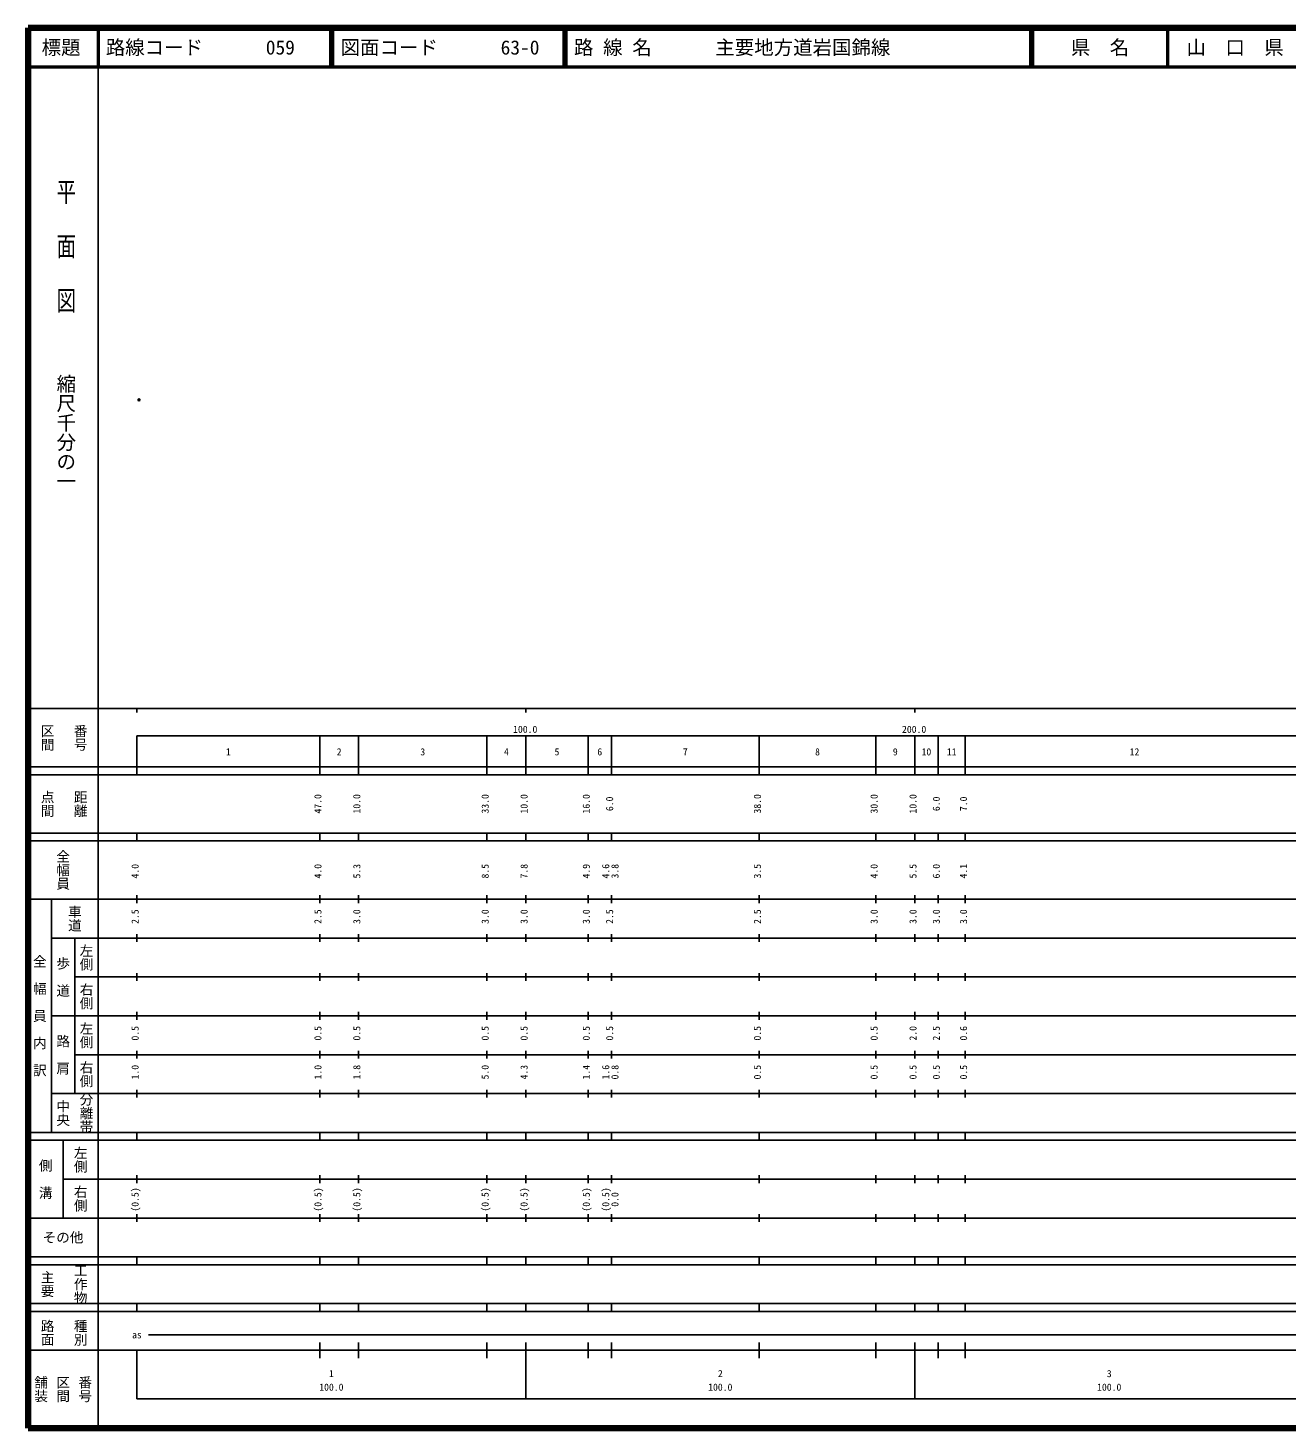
# Model space of a CAD drawing. Units: millimetres on the paper. Extents: x 40 to 680, y 20 to 380.
# Drawn here: x 40 to 363.7, y 20 to 380 of the extents above; entities that cross this region are included whole.
import ezdxf
from ezdxf.enums import TextEntityAlignment as Align

# ---------------------------------------------------------------- set-up
doc = ezdxf.new("R2010")
doc.units = ezdxf.units.MM
doc.header["$PDMODE"] = 32
doc.header["$PDSIZE"] = 0.5
doc.layers.add('M-OTRS', color=6, linetype='Continuous')
doc.layers.add('M-TTL-TXT', color=7, linetype='Continuous')
for name, color, linetype, lineweight in [('M-TTL', 2, 'Continuous', 140), ('M-TTL-BAND', 7, 'Continuous', 25), ('M-TTL-LINE', 7, 'Continuous', 50)]:
    doc.layers.add(name, color=color, linetype=linetype, lineweight=lineweight)
doc.styles.add('@ＭＳ ゴシック', font='')
doc.styles.add('ＭＳ ゴシック', font='')
doc.styles.get('@ＭＳ ゴシック').set_extended_font_data('@MS Gothic')
doc.styles.get('ＭＳ ゴシック').set_extended_font_data('MS Gothic')

msp = doc.modelspace()

# ---------------------------------------------------------------- linework, layer by layer
at = {"layer": 'M-OTRS'}
msp.add_point((68.536, 284.37), dxfattribs=at)
at = {"layer": 'M-TTL'}
for p, q in [((40, 380), (40, 20)), ((680, 380), (40, 380)), ((40, 20), (680, 20))]:
    msp.add_line(p, q, dxfattribs=at)
at = {"layer": 'M-TTL-BAND'}
for p, q in [((58, 370), (58, 20)), ((40, 205), (579, 205)), ((68, 205), (68, 204)), ((168, 205), (168, 204)), ((268, 205), (268, 204)), ((68, 198), (579, 198)), ((68, 198), (68, 188)), ((115, 188), (115, 198)), ((125, 188), (125, 198)), ((158, 188), (158, 198)), ((168, 188), (168, 198)), ((184, 188), (184, 198)), ((190, 188), (190, 198)), ((228, 188), (228, 198)), ((258, 188), (258, 198)), ((268, 188), (268, 198)), ((274, 188), (274, 198)), ((281, 188), (281, 198)), ((40, 190), (579, 190)), ((40, 188), (579, 188)), ((40, 173), (579, 173)), ((68, 171), (68, 173)), ((115, 171), (115, 173)), ((125, 171), (125, 173)), ((158, 171), (158, 173)), ((168, 171), (168, 173)), ((184, 171), (184, 173)), ((190, 171), (190, 173)), ((228, 171), (228, 173)), ((258, 171), (258, 173)), ((268, 171), (268, 173)), ((274, 171), (274, 173)), ((281, 171), (281, 173)), ((40, 171), (579, 171)), ((40, 156), (579, 156)), ((46, 96), (46, 156)), ((68, 155), (68, 157)), ((115, 155), (115, 157)), ((125, 155), (125, 157)), ((158, 155), (158, 157)), ((168, 155), (168, 157)), ((184, 155), (184, 157)), ((190, 155), (190, 157)), ((228, 155), (228, 157)), ((258, 155), (258, 157)), ((268, 155), (268, 157)), ((274, 155), (274, 157)), ((281, 155), (281, 157)), ((46, 146), (579, 146)), ((52, 146), (52, 106)), ((68, 145), (68, 147)), ((115, 145), (115, 147)), ((125, 145), (125, 147)), ((158, 145), (158, 147)), ((168, 145), (168, 147)), ((184, 145), (184, 147)), ((190, 145), (190, 147)), ((228, 145), (228, 147)), ((258, 145), (258, 147)), ((268, 145), (268, 147)), ((274, 145), (274, 147)), ((281, 145), (281, 147)), ((68, 135), (68, 137)), ((115, 135), (115, 137)), ((125, 135), (125, 137)), ((158, 135), (158, 137)), ((168, 135), (168, 137)), ((184, 135), (184, 137)), ((190, 135), (190, 137)), ((228, 135), (228, 137)), ((258, 135), (258, 137)), ((268, 135), (268, 137)), ((274, 135), (274, 137)), ((281, 135), (281, 137)), ((52, 136), (579, 136)), ((46, 126), (579, 126)), ((68, 125), (68, 127)), ((115, 125), (115, 127)), ((125, 125), (125, 127)), ((158, 125), (158, 127)), ((168, 125), (168, 127)), ((184, 125), (184, 127)), ((190, 125), (190, 127)), ((228, 125), (228, 127)), ((258, 125), (258, 127)), ((268, 125), (268, 127)), ((274, 125), (274, 127)), ((281, 125), (281, 127)), ((52, 116), (579, 116)), ((68, 115), (68, 117)), ((115, 115), (115, 117)), ((125, 115), (125, 117)), ((158, 115), (158, 117)), ((168, 115), (168, 117)), ((184, 115), (184, 117)), ((190, 115), (190, 117)), ((228, 115), (228, 117)), ((258, 115), (258, 117)), ((268, 115), (268, 117)), ((274, 115), (274, 117)), ((281, 115), (281, 117)), ((46, 106), (579, 106)), ((68, 105), (68, 107)), ((115, 105), (115, 107)), ((125, 105), (125, 107)), ((158, 105), (158, 107)), ((168, 105), (168, 107)), ((184, 105), (184, 107)), ((190, 105), (190, 107)), ((228, 105), (228, 107)), ((258, 105), (258, 107)), ((268, 105), (268, 107)), ((274, 105), (274, 107)), ((281, 105), (281, 107)), ((40, 96), (579, 96)), ((40, 94), (579, 94)), ((49, 94), (49, 74)), ((68, 94), (68, 96)), ((115, 94), (115, 96)), ((125, 94), (125, 96)), ((158, 94), (158, 96)), ((168, 94), (168, 96)), ((184, 94), (184, 96)), ((190, 94), (190, 96)), ((228, 94), (228, 96)), ((258, 94), (258, 96)), ((268, 94), (268, 96)), ((274, 94), (274, 96)), ((281, 94), (281, 96)), ((49, 84), (579, 84)), ((68, 83), (68, 85)), ((115, 83), (115, 85)), ((125, 83), (125, 85)), ((158, 83), (158, 85)), ((168, 83), (168, 85)), ((184, 83), (184, 85)), ((190, 83), (190, 85)), ((228, 83), (228, 85)), ((258, 83), (258, 85)), ((268, 83), (268, 85)), ((274, 83), (274, 85)), ((281, 83), (281, 85)), ((40, 74), (579, 74)), ((68, 73), (68, 75)), ((115, 73), (115, 75)), ((125, 73), (125, 75)), ((158, 73), (158, 75)), ((168, 73), (168, 75)), ((184, 73), (184, 75)), ((190, 73), (190, 75)), ((228, 73), (228, 75)), ((258, 73), (258, 75)), ((268, 73), (268, 75)), ((274, 73), (274, 75)), ((281, 73), (281, 75)), ((40, 64), (579, 64)), ((40, 62), (579, 62)), ((68, 62), (68, 64)), ((115, 62), (115, 64)), ((125, 62), (125, 64)), ((158, 62), (158, 64)), ((168, 62), (168, 64)), ((184, 62), (184, 64)), ((190, 62), (190, 64)), ((228, 62), (228, 64)), ((258, 62), (258, 64)), ((268, 62), (268, 64)), ((274, 62), (274, 64)), ((281, 62), (281, 64)), ((40, 52), (579, 52)), ((68, 50), (68, 52)), ((115, 50), (115, 52)), ((125, 50), (125, 52)), ((158, 50), (158, 52)), ((168, 50), (168, 52)), ((184, 50), (184, 52)), ((190, 50), (190, 52)), ((228, 50), (228, 52)), ((258, 50), (258, 52)), ((268, 50), (268, 52)), ((274, 50), (274, 52)), ((281, 50), (281, 52)), ((40, 50), (579, 50)), ((71, 44), (565, 44)), ((40, 40), (579, 40)), ((68, 40), (68, 27.5)), ((115, 38), (115, 42)), ((125, 38), (125, 42)), ((158, 38), (158, 42)), ((168, 27.5), (168, 42)), ((184, 38), (184, 42)), ((190, 38), (190, 42)), ((228, 38), (228, 42)), ((258, 38), (258, 42)), ((268, 27.5), (268, 42)), ((274, 38), (274, 42)), ((281, 38), (281, 42)), ((68, 27.5), (579, 27.5))]:
    msp.add_line(p, q, dxfattribs=at)
at = {"layer": 'M-TTL-LINE'}
for p, q in [((58, 380), (58, 370)), ((117.75, 380), (117.75, 370)), ((118.25, 380), (118.25, 370)), ((177.75, 380), (177.75, 370)), ((178.25, 380), (178.25, 370)), ((297.75, 380), (297.75, 370)), ((298.25, 380), (298.25, 370)), ((333, 380), (333, 370)), ((40, 370), (680, 370))]:
    msp.add_line(p, q, dxfattribs=at)

# ---------------------------------------------------------------- texts
at = {"layer": 'M-TTL-BAND', "style": '@ＭＳ ゴシック', "width": 1.4}
msp.add_text('平  面  図', height=3.666, rotation=270, dxfattribs=at).set_placement((49.777, 306.475), align=Align.MIDDLE_RIGHT)
at = {"layer": 'M-TTL-BAND', "style": '@ＭＳ ゴシック'}
msp.add_text('縮尺千分の一', height=3.666, rotation=270, dxfattribs=at).set_placement((49.777, 261.03), align=Align.MIDDLE_RIGHT)
for s, p in [('区間', (45, 197.5)), ('番号', (53.5, 197.5)), ('点間', (45, 180.5)), ('距離', (53.5, 180.5)), ('全幅員', (49, 163.5)), ('車道', (52, 151)), ('左側', (55, 141)), ('全\u3000幅\u3000員\u3000内\u3000訳', (43, 126)), ('歩\u3000道', (49, 136)), ('右側', (55, 131)), ('左側', (55, 121)), ('路\u3000肩', (49, 116)), ('右側', (55, 111)), ('分離帯', (55, 101)), ('中央', (49, 101)), ('左側', (53.5, 89)), ('側\u3000溝', (44.5, 84)), ('右側', (53.5, 79)), ('工作物', (53.5, 57)), ('主要', (45, 57)), ('路面', (45, 44.5)), ('種別', (53.5, 44.5)), ('舗装', (43.333, 30)), ('区間', (49, 30)), ('番号', (54.667, 30))]:
    msp.add_text(s, height=2.566, rotation=270, dxfattribs=at).set_placement(p, align=Align.MIDDLE_CENTER)
at = {"layer": 'M-TTL-BAND', "style": 'ＭＳ ゴシック'}
for s, p in [('100.0', (167.844, 198.195)), ('200.0', (267.844, 198.195)), ('1', (91.5, 192.405)), ('2', (120, 192.405)), ('3', (141.5, 192.405)), ('4', (163, 192.405)), ('5', (176, 192.405)), ('6', (187, 192.405)), ('7', (209, 192.405)), ('8', (243, 192.405)), ('9', (263, 192.405)), ('10', (271, 192.405)), ('11', (277.5, 192.405)), ('12', (324.5, 192.405)), ('as', (68, 42.5)), ('1', (118, 32.523)), ('2', (218, 32.523)), ('3', (318, 32.523)), ('100.0', (118, 29.033)), ('100.0', (218, 29.033)), ('100.0', (318, 29.033))]:
    msp.add_text(s, height=1.833, dxfattribs=at).set_placement(p, align=Align.BOTTOM_CENTER)
for s, p in [('47.0', (116, 180.5)), ('10.0', (126, 180.5)), ('33.0', (159, 180.5)), ('10.0', (169, 180.5)), ('16.0', (185, 180.5)), ('6.0', (191, 180.5)), ('38.0', (229, 180.5)), ('30.0', (259, 180.5)), ('10.0', (269, 180.5)), ('6.0', (275, 180.5)), ('7.0', (282, 180.5)), ('4.0', (69, 163.174)), ('4.0', (116, 163.174)), ('5.3', (126, 163.174)), ('8.5', (159, 163.174)), ('7.8', (169, 163.174)), ('4.9', (185, 163.174)), ('4.6', (190, 163.174)), ('3.8', (192.37, 163.174)), ('3.5', (229, 163.174)), ('4.0', (259, 163.174)), ('5.5', (269, 163.174)), ('6.0', (275, 163.174)), ('4.1', (282, 163.174)), ('2.5', (69, 151.5)), ('2.5', (116, 151.5)), ('3.0', (126, 151.5)), ('3.0', (159, 151.5)), ('3.0', (169, 151.5)), ('3.0', (185, 151.5)), ('2.5', (191, 151.5)), ('2.5', (229, 151.5)), ('3.0', (259, 151.5)), ('3.0', (269, 151.5)), ('3.0', (275, 151.5)), ('3.0', (282, 151.5)), ('0.5', (69, 121.5)), ('0.5', (116, 121.5)), ('0.5', (126, 121.5)), ('0.5', (159, 121.5)), ('0.5', (169, 121.5)), ('0.5', (185, 121.5)), ('0.5', (191, 121.5)), ('0.5', (229, 121.5)), ('0.5', (259, 121.5)), ('2.0', (269, 121.5)), ('2.5', (275, 121.5)), ('0.6', (282, 121.5)), ('1.0', (69, 111.5)), ('1.0', (116, 111.5)), ('1.8', (126, 111.5)), ('5.0', (159, 111.5)), ('4.3', (169, 111.5)), ('1.4', (185, 111.5)), ('1.6', (190, 111.5)), ('0.8', (192.37, 111.5)), ('0.5', (229, 111.5)), ('0.5', (259, 111.5)), ('0.5', (269, 111.5)), ('0.5', (275, 111.5)), ('0.5', (282, 111.5)), ('(0.5)', (69, 78.764)), ('(0.5)', (116, 78.764)), ('(0.5)', (126, 78.764)), ('(0.5)', (159, 78.764)), ('(0.5)', (169, 78.764)), ('(0.5)', (185, 78.764)), ('(0.5)', (190, 78.764)), ('0.0', (192.37, 78.764))]:
    msp.add_text(s, height=1.833, rotation=90, dxfattribs=at).set_placement(p, align=Align.BOTTOM_CENTER)
msp.add_text('その他', height=2.566, dxfattribs=at).set_placement((49, 69), align=Align.MIDDLE_CENTER)
at = {"layer": 'M-TTL-TXT', "style": 'ＭＳ ゴシック'}
for s, p in [('標題', (48.5, 375)), ('県\u3000名', (315.625, 375)), ('山\u3000口\u3000県', (350.375, 375))]:
    msp.add_text(s, height=3.666, dxfattribs=at).set_placement(p, align=Align.MIDDLE_CENTER)
for s, p in [('路線コード', (60, 375)), ('059', (101.142, 375)), ('図面コード', (120.38, 375)), ('63-0', (161.521, 375)), ('路 線 名', (180.38, 375)), ('主要地方道岩国錦線', (216.734, 375))]:
    msp.add_text(s, height=3.666, dxfattribs=at).set_placement(p, align=Align.MIDDLE_LEFT)

doc.saveas('drawing.dxf')
